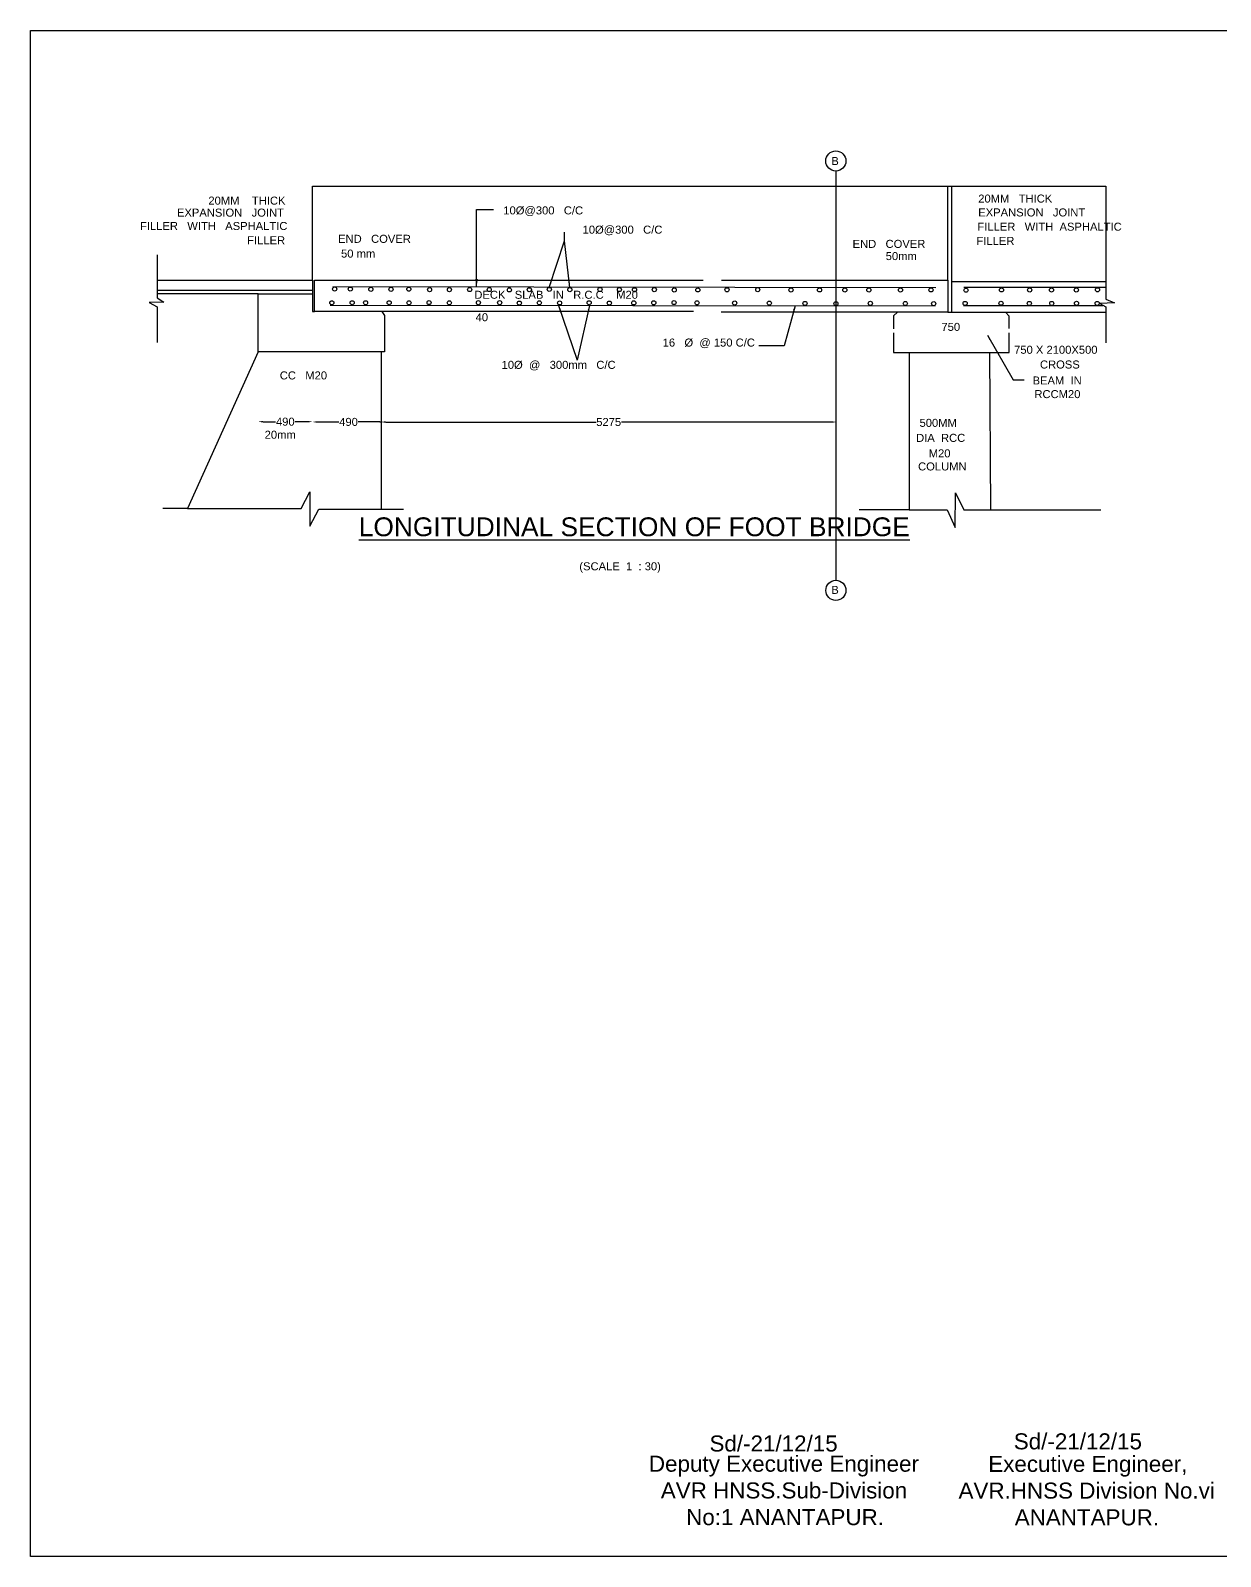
# Model space of a CAD drawing. Header units: inches. Extents: x 800 to 1228, y 18 to 213.
# Drawn here: x 799.9 to 948.4, y 22.3 to 212.8 of the extents above; entities that cross this region are included whole.
import ezdxf

# ---------------------------------------------------------------- set-up
doc = ezdxf.new("R2010")
doc.units = ezdxf.units.IN
doc.header["$MEASUREMENT"] = 0
doc.layers.add('TEXT', color=1, linetype='Continuous')
doc.styles.get("Standard").update_dxf_attribs({"font": 'arial.ttf', "height": 1})
doc.dimstyles.get("Standard").update_dxf_attribs({"dimtxt": 1, "dimasz": 0.6, "dimexe": 0.18, "dimexo": 0.0625, "dimgap": 0.09, "dimtad": 0, "dimtih": 1, "dimtoh": 1, "dimdec": 4, "dimzin": 0, "dimdsep": 46, "dimtxsty": 'Standard', "dimcen": 0.09, "dimse1": 1, "dimse2": 1, "dimadec": 0, "dimazin": 0, "dimtfac": 1, "dimtdec": 4, "dimtofl": 0, "dimtmove": 0, "dimatfit": 3, "dimfxl": 1, "dimtolj": 1, "dimtzin": 0, "dimarcsym": 0})

# ---------------------------------------------------------------- blocks, each defined once
blk = doc.blocks.new('*D23')
at = {"layer": 'Defpoints', "color": 0, "transparency": 16777216}
for p in [(843.66, 163.94), (900.51, 163.94), (900.51, 163.89)]:
    blk.add_point(p, dxfattribs=at)
at = {"layer": 'TEXT', "color": 0, "lineweight": -2, "transparency": 16777216}
for p, q in [((844.26, 163.89), (870.5, 163.89)), ((899.91, 163.89), (873.67, 163.89))]:
    blk.add_line(p, q, dxfattribs=at)
at = {"layer": 'TEXT', "color": 0, "transparency": 16777216}
for points in [[(844.26, 163.99), (844.26, 163.79), (843.66, 163.89)], [(899.91, 163.99), (899.91, 163.79), (900.51, 163.89)]]:
    blk.add_solid(points, dxfattribs=at)
at = {"layer": 'TEXT', "color": 0, "transparency": 16777216, "insert": (872.08, 163.89), "char_height": 1, "attachment_point": 5}
blk.add_mtext('\\A1;5275', dxfattribs=at)
blk = doc.blocks.new('*D24')
at = {"layer": 'Defpoints', "color": 0, "transparency": 16777216}
for p in [(835.12, 177.67), (844.12, 177.2), (844.12, 163.9)]:
    blk.add_point(p, dxfattribs=at)
at = {"layer": 'TEXT', "color": 0, "lineweight": -2, "transparency": 16777216}
for p, q in [((835.72, 163.9), (838.4, 163.9)), ((843.52, 163.9), (840.83, 163.9))]:
    blk.add_line(p, q, dxfattribs=at)
at = {"layer": 'TEXT', "color": 0, "transparency": 16777216}
for points in [[(835.72, 164), (835.72, 163.8), (835.12, 163.9)], [(843.52, 164), (843.52, 163.8), (844.12, 163.9)]]:
    blk.add_solid(points, dxfattribs=at)
at = {"layer": 'TEXT', "color": 0, "transparency": 16777216, "insert": (839.62, 163.9), "char_height": 1, "attachment_point": 5}
blk.add_mtext('\\A1;490', dxfattribs=at)
blk = doc.blocks.new('*D25')
at = {"layer": 'Defpoints', "color": 0, "transparency": 16777216}
for p in [(828.35, 172.63), (828.35, 163.93), (835.12, 163.9)]:
    blk.add_point(p, dxfattribs=at)
at = {"layer": 'TEXT', "color": 0, "lineweight": -2, "transparency": 16777216}
for p, q in [((828.95, 163.93), (830.52, 163.93)), ((834.52, 163.93), (832.95, 163.93))]:
    blk.add_line(p, q, dxfattribs=at)
at = {"layer": 'TEXT', "color": 0, "transparency": 16777216}
for points in [[(828.95, 164.03), (828.95, 163.83), (828.35, 163.93)], [(834.52, 164.03), (834.52, 163.83), (835.12, 163.93)]]:
    blk.add_solid(points, dxfattribs=at)
at = {"layer": 'TEXT', "color": 0, "transparency": 16777216, "insert": (831.73, 163.93), "char_height": 1, "attachment_point": 5}
blk.add_mtext('\\A1;490', dxfattribs=at)

msp = doc.modelspace()

# ---------------------------------------------------------------- linework, layer by layer
at = {"color": 0}
for points in [[(900.43429, 195.20573), (900.43429, 144.13646)], [(835.11546, 181.60246), (835.11546, 193.31007), (934.12789, 193.31007), (934.12789, 179.22205), (935.19103, 178.75874), (933.34983, 178.69255), (934.13134, 178.25571), (934.13134, 173.78877)], [(914.39489, 181.59144), (914.39489, 193.31007)], [(914.88507, 177.58509), (914.88507, 193.31007)], [(815.73021, 184.74565), (815.73021, 179.37072), (816.58745, 178.85944), (814.72402, 178.80956), (815.72601, 178.28792), (815.72601, 173.82645)], [(815.73021, 181.60246), (835.11546, 181.60246), (835.11546, 177.66809), (835.38271, 177.66809), (835.38271, 181.59144), (883.85926, 181.59144)], [(886.15292, 181.59144), (914.39489, 181.59144), (914.39489, 177.58509), (886.10335, 177.58509)], [(914.88507, 181.43098), (934.12789, 181.43098)], [(835.11546, 180.29451), (815.73021, 180.29451)], [(828.35156, 179.88756), (815.73021, 179.88756)], [(843.75951, 177.66614), (844.1175, 177.20214), (844.1175, 172.63468), (828.35156, 172.63468), (828.35156, 179.88756), (835.11546, 179.88756)], [(912.91548, 180.64534), (837.65276, 180.77319)], [(934.12789, 180.66952), (916.38891, 180.66952)], [(882.67145, 177.66614), (835.38271, 177.66614)], [(837.33135, 178.49502), (912.82442, 178.37895)], [(908.11856, 177.58509), (907.6368, 177.13163), (907.6368, 175.53527)], [(914.39489, 177.58509), (934.13134, 177.58509)], [(933.74059, 178.38604), (916.33402, 178.38604)], [(922.03728, 175.54688), (922.03728, 177.10351), (921.59427, 177.58509)], [(907.6368, 175.00401), (907.6368, 172.56246), (922.03728, 172.56246), (922.03728, 175.0171)], [(828.35156, 172.63468), (819.5069, 153.09549), (816.45201, 153.09549)], [(843.70271, 172.63468), (843.70271, 153.03039)], [(909.58408, 172.56246), (909.58408, 152.93631), (903.32014, 152.93631)], [(919.60682, 172.56246), (919.70949, 152.94393)], [(819.5069, 153.09549), (833.72909, 153.09549), (834.80379, 155.16696), (834.80379, 150.88239), (835.91278, 153.03039), (846.49483, 153.03039)], [(909.58408, 152.93631), (914.31023, 152.93631), (915.30097, 150.74089), (915.35747, 155.05147), (916.41103, 152.94393), (933.50334, 152.94393)]]:
    msp.add_lwpolyline(points, dxfattribs=at)
for centre, radius in [((900.4265, 196.47018), 1.25515), ((837.53705, 178.77158), 0.25746), ((837.88344, 180.49251), 0.25746), ((839.83934, 180.48312), 0.25746), ((840.06998, 178.77811), 0.25746), ((841.74874, 178.77442), 0.25746), ((842.40647, 180.45493), 0.25746), ((844.68904, 178.77834), 0.25746), ((844.91717, 180.44553), 0.25746), ((847.14182, 180.47534), 0.25746), ((847.1664, 178.76527), 0.25746), ((849.67225, 178.79629), 0.25746), ((849.73408, 180.40925), 0.25746), ((852.19548, 178.76917), 0.25746), ((852.20731, 180.40925), 0.25746), ((854.73343, 180.42247), 0.25746), ((855.82778, 178.78761), 0.25746), ((857.18021, 180.42247), 0.25746), ((858.4746, 178.78761), 0.25746), ((859.69311, 180.38281), 0.25746), ((862.17821, 180.39797), 0.25746), ((863.42065, 178.7667), 0.25746), ((864.67319, 180.44207), 0.25746), ((867.22866, 180.41459), 0.25746), ((869.6413, 178.77653), 0.25746), ((870.99841, 180.43675), 0.25746), ((873.41923, 180.42015), 0.25746), ((875.21306, 178.76068), 0.25746), ((875.30122, 180.39579), 0.25746), ((877.70606, 178.77128), 0.25746), ((877.77414, 180.41303), 0.25746), ((880.23959, 178.79814), 0.25746), ((880.26395, 180.36065), 0.25746), ((883.09858, 178.76634), 0.25746), ((883.20803, 180.37811), 0.25746), ((886.83822, 180.39684), 0.25746), ((890.68212, 180.40557), 0.25746), ((894.83576, 180.37028), 0.25746), ((898.39137, 180.37902), 0.25746), ((901.54908, 180.36166), 0.25746), ((904.54558, 180.37039), 0.25746), ((908.488, 180.37022), 0.25746), ((912.29696, 180.37895), 0.25746), ((916.65882, 180.34609), 0.25746), ((921.09453, 180.37709), 0.25746), ((924.61628, 180.37516), 0.25746), ((927.33561, 180.37516), 0.25746), ((930.42717, 180.37516), 0.25746), ((933.07413, 180.39582), 0.25746), ((860.93577, 178.73461), 0.25746), ((865.95608, 178.7561), 0.25746), ((872.15551, 178.73413), 0.25746), ((887.80103, 178.73954), 0.25746), ((892.12294, 178.72973), 0.25746), ((896.58381, 178.69262), 0.25746), ((900.43429, 178.66733), 0.25746), ((904.73313, 178.71035), 0.25746), ((909.08903, 178.68454), 0.25746), ((912.63572, 178.66733), 0.25746), ((916.55542, 178.69281), 0.25746), ((921.03249, 178.71347), 0.25746), ((924.57492, 178.69088), 0.25746), ((927.36663, 178.69088), 0.25746), ((930.45819, 178.71154), 0.25746), ((933.03277, 178.69088), 0.25746), ((900.43429, 142.88131), 1.25515)]:
    msp.add_circle(centre, radius, dxfattribs=at)
at = {"layer": 'TEXT', "color": 0}
msp.add_lwpolyline([(1228.43552, 22.3091), (799.93916, 22.3091), (799.93916, 212.75175), (1228.43552, 212.75175)], close=True, dxfattribs=at)

# ---------------------------------------------------------------- texts
for s, height, p in [('B', 1, (899.85979, 195.96702)), ('EXPANSION   JOINT', 1, (818.21031, 189.52647)), ('20MM    THICK', 1, (822.12885, 191.02307)), ('10Ø@300   C/C', 1, (858.93155, 189.80188)), ('20MM   THICK', 1, (918.19252, 191.27867)), ('EXPANSION   JOINT', 1, (918.19252, 189.5492)), ('FILLER   WITH   ASPHALTIC', 1, (813.60025, 187.85718)), ('FILLER   WITH  ASPHALTIC', 1, (918.09067, 187.76887)), ('FILLER', 1, (826.96941, 186.07277)), ('END   COVER', 1, (838.31805, 186.25395)), ('10Ø@300   C/C', 1, (868.82403, 187.3995)), ('END   COVER', 1, (902.51362, 185.62388)), ('FILLER', 1, (917.97144, 186.00239)), ('50 mm', 1, (838.68667, 184.41289)), ('50mm', 1, (906.65006, 184.10162)), ('DECK   SLAB   IN   R.C.C    M20', 1, (855.31687, 179.27487)), ('40 ', 1, (855.47518, 176.46913)), ('750', 1, (913.60441, 175.2657)), ('16   Ø  @ 150 C/C', 1, (878.81653, 173.30794)), ('750 X 2100X500', 1, (922.67002, 172.41081)), ('10Ø  @   300mm   C/C', 1, (858.72003, 170.52792)), ('CROSS', 1, (925.89591, 170.5695)), ('CC   M20', 1, (831.04176, 169.20679)), ('BEAM  IN', 1, (924.97423, 168.57475)), ('RCCM20', 1, (925.20011, 166.8738)), ('500MM', 1, (910.86631, 163.28665)), ('20mm', 1, (829.15293, 161.80503)), ('DIA  RCC', 1, (910.44293, 161.41377)), ('M20', 1, (912.01549, 159.48048)), ('COLUMN', 1, (910.68487, 157.84926)), ('%%ULONGITUDINAL SECTION OF FOOT BRIDGE', 2.35, (840.8976, 149.64094)), ('(SCALE  1  : 30)', 1, (868.4205, 145.38552)), ('B', 1, (899.85979, 142.44416)), ('Sd/-21/12/15', 2, (884.65567, 35.41167)), ('Sd/-21/12/15', 2, (922.62861, 35.67936))]:
    msp.add_text(s, height=height, dxfattribs=at).set_placement(p)
at = {"layer": 'TEXT', "color": 0, "char_height": 2, "attachment_point": 1}
for s, insert, width in [('\\pi0.067556;Deputy Executive Engineer \\P\\pi1.5546;AVR HNSS.Sub-Division \\P\\pi4.7149;No:1 ANANTAPUR.', (877.03217, 34.88718), 33.6603514), ('\\pi6.2394;Executive Engineer, \\P\\pi2.5327;AVR.HNSS Division No.vi \\P\\pi9.5471;ANANTAPUR.', (913.20329, 34.86492), 36.859459)]:
    msp.add_mtext(s, dxfattribs=dict(at, insert=insert, width=width))

# ---------------------------------------------------------------- dimensions: what is measured, and where the dimension line sits
at = {"layer": 'TEXT', "color": 0}
for base, p1, p2, text, picture, middle in [((844.1175, 163.8962), (835.11546, 177.66809), (844.1175, 177.20214), '490', '*D24', (839.61648, 163.8962)), ((828.35156, 163.92814), (835.11546, 163.8962), (828.35156, 172.63468), '490', '*D25', (831.73351, 163.92814)), ((900.50526, 163.88624), (843.65873, 163.93857), (900.50526, 163.93857), '5275', '*D23', (872.08199, 163.88624))]:
    dim = msp.add_linear_dim(base=base, p1=p1, p2=p2, text=text, dimstyle='Standard', dxfattribs=at)
    dim.commit()
    dim.dimension.update_dxf_attribs({"geometry": picture, "text_midpoint": middle})

# ---------------------------------------------------------------- leaders
for points, override in [([(855.59822, 180.74271), (855.59822, 190.42636), (857.70836, 190.42636)], {"dimasz": 1, "dimgap": 0.09, "dimtad": 0}), ([(864.67319, 180.69953), (866.55715, 186.50538), (866.55715, 187.5855)], {"dimgap": 0.09, "dimtad": 0}), ([(867.22866, 180.67205), (866.55715, 186.50538)], {"dimgap": 0.09, "dimtad": 0}), ([(865.83881, 178.45119), (868.1562, 171.61319)], {"dimgap": 0.09, "dimtad": 0}), ([(869.70165, 178.44525), (868.1562, 171.61319)], {"dimgap": 0.09, "dimtad": 0}), ([(895.33402, 178.40584), (893.97021, 173.41782), (890.81557, 173.41782)], {"dimgap": 0.09, "dimtad": 0}), ([(919.32971, 174.74453), (922.57194, 169.16514), (923.93895, 169.16514)], {"dimgap": 0.09, "dimtad": 0})]:
    msp.add_leader(points, dimstyle='Standard', override=override, dxfattribs=at)

doc.saveas('drawing.dxf')
